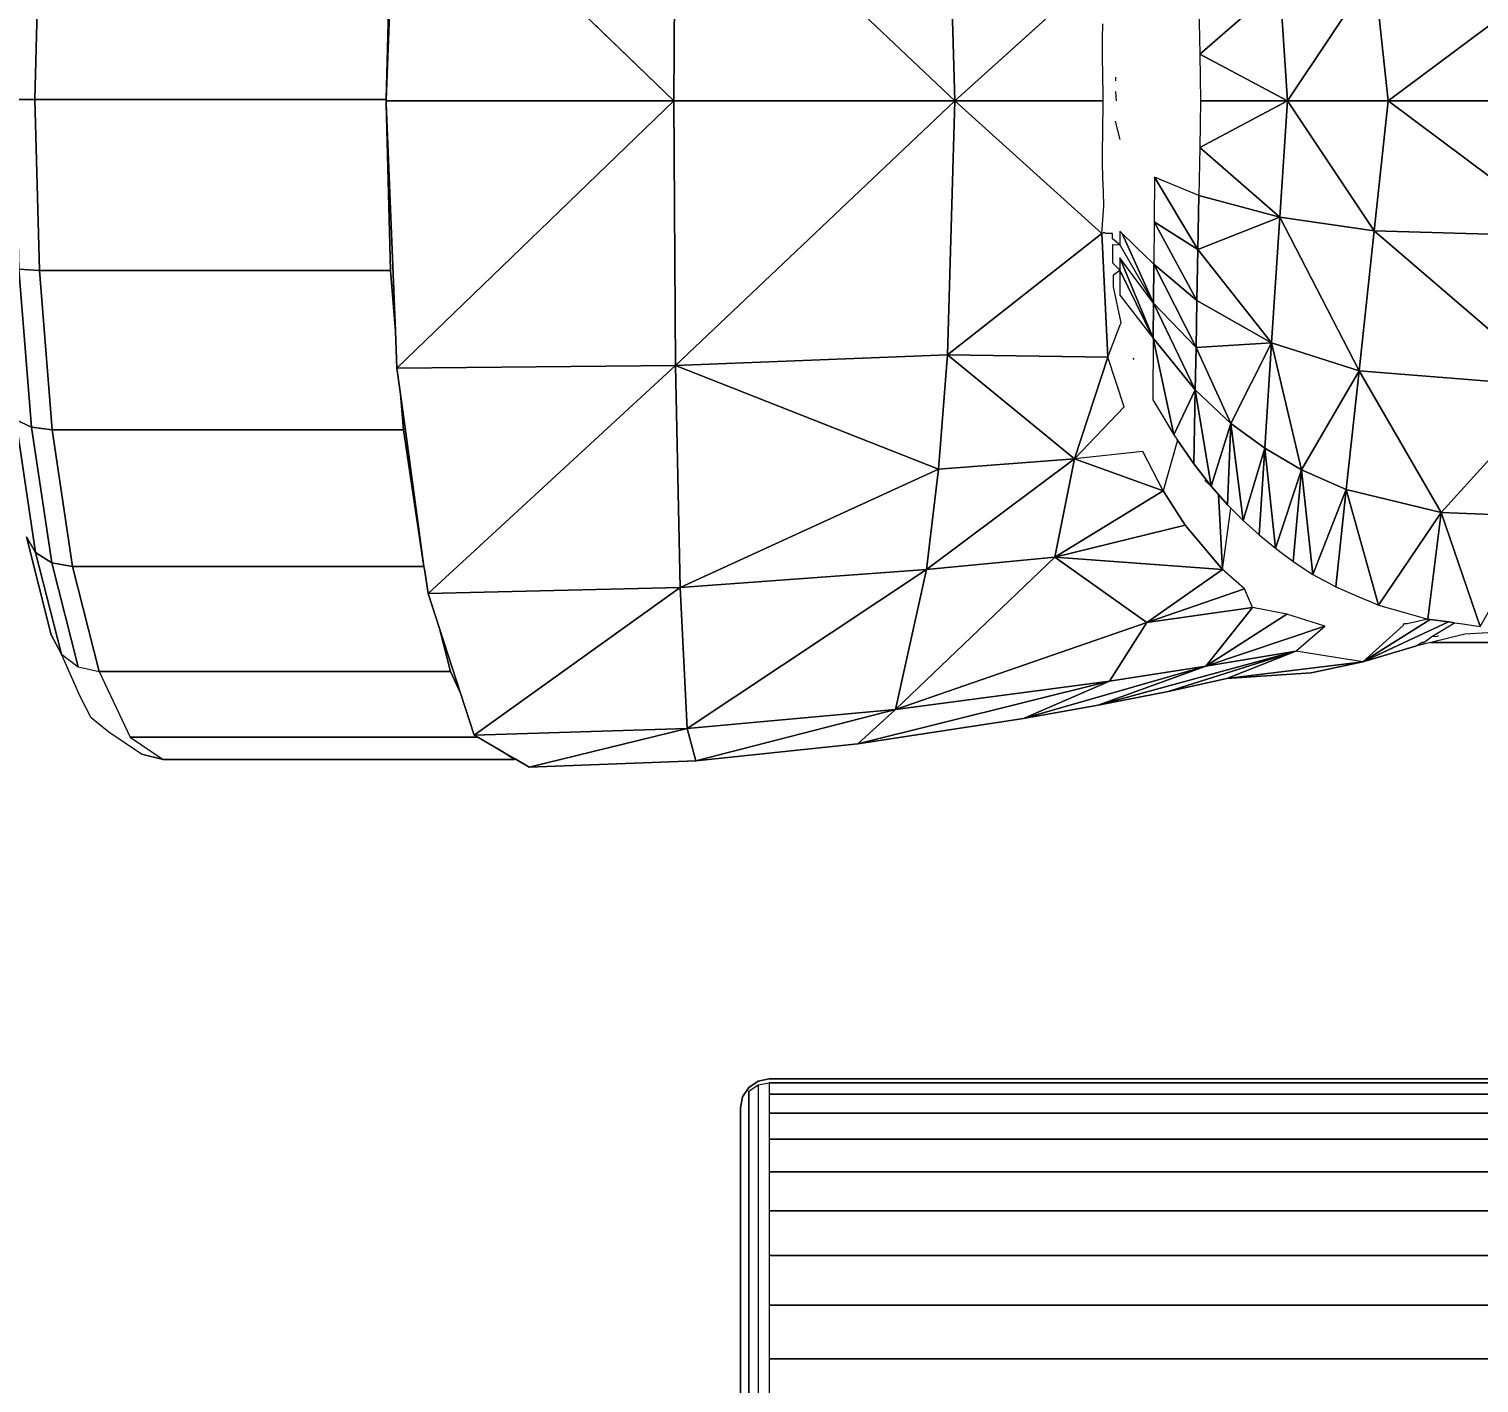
# Model space of a CAD drawing. Header units: centimetres. Extents: x -48696 to 156237, y -5617 to 29024.
# Drawn here: x -44981.04 to -44975.67, y 10818.18 to 10823.18 of the extents above; entities that cross this region are included whole.
import ezdxf

# ---------------------------------------------------------------- set-up
doc = ezdxf.new("R2010")
doc.units = ezdxf.units.CM
doc.layers.add('Moveis', color=1, linetype='Continuous', lineweight=9)
doc.layers.add('Parede Baixa', color=5, linetype='Continuous', lineweight=50)
doc.layers.add('Piso', color=55, linetype='Continuous')
doc.styles.add('Valéria', font='romantic.ttf', dxfattribs={"height": 10})
doc.dimstyles.new('Cota - 50', dxfattribs={"dimtxt": 10, "dimasz": 5, "dimexe": 10, "dimexo": 20, "dimgap": 5, "dimtad": 1, "dimtxsty": 'Valéria', "dimblk": 'DOT', "dimcen": 0, "dimclrd": 12, "dimclre": 12, "dimclrt": 2, "dimazin": 2, "dimtfac": 1, "dimtix": 1, "dimtmove": 0, "dimatfit": 3, "dimldrblk": 'DOT', "dimfxl": 1, "dimarcsym": 0})

# ---------------------------------------------------------------- blocks, each defined once
blk = doc.blocks.new('o')
at = {"layer": 'Moveis'}
for p, q in [((12559.6265, 3259.6549), (12559.5928, 3260.484)), ((12559.6116, 3260.2485), (12559.6265, 3259.6549)), ((12557.0976, 3259.7316), (12557.0985, 3259.7198)), ((12557.0949, 3259.6499), (12557.0973, 3259.6824)), ((12559.5943, 3258.8516), (12559.6262, 3259.641)), ((12559.6262, 3259.641), (12559.6112, 3259.0615)), ((12559.6262, 3259.641), (12559.6265, 3259.6499)), ((12559.6265, 3259.6499), (12559.6265, 3259.6549)), ((12557.0822, 3259.5158), (12557.0985, 3259.5799)), ((12557.1416, 3259.3825), (12557.1429, 3259.4344)), ((12557.1429, 3259.4344), (12557.1431, 3259.4443)), ((12557.1393, 3259.334), (12557.1416, 3259.3825)), ((12557.1386, 3259.2842), (12557.1393, 3259.334)), ((12559.6112, 3259.0615), (12559.5943, 3258.8516)), ((12557.0819, 3258.8727), (12557.079, 3258.8801)), ((12559.5943, 3258.8516), (12559.5891, 3258.7229)), ((12557.034, 3258.7523), (12557.0373, 3258.7573)), ((12559.5891, 3258.7229), (12559.5767, 3258.6327)), ((12559.5581, 3258.498), (12559.5767, 3258.6327)), ((12559.5767, 3258.6327), (12559.5667, 3258.5089)), ((12559.5667, 3258.5089), (12559.496, 3258.0346)), ((12559.496, 3258.0346), (12559.5581, 3258.498)), ((12556.7663, 3258.3134), (12556.7879, 3258.3331)), ((12556.7414, 3258.285), (12556.7098, 3258.249)), ((12556.7663, 3258.3134), (12556.7414, 3258.285)), ((12560.7875, 3257.7974), (12560.8736, 3258.1378)), ((12559.492, 3258.0189), (12559.4814, 3257.9417)), ((12559.496, 3258.0346), (12559.492, 3258.0189)), ((12559.4814, 3257.9417), (12559.4416, 3257.8195)), ((12559.3687, 3257.5958), (12559.4416, 3257.8195)), ((12559.4416, 3257.8195), (12559.404, 3257.671)), ((12555.3537, 3257.7716), (12556.0048, 3257.7716)), ((12555.7066, 3257.8106), (12555.8866, 3257.8005)), ((12555.8866, 3257.8005), (12556.0048, 3257.7716)), ((12555.9794, 3257.7947), (12555.9824, 3257.7933)), ((12556.002, 3257.7922), (12555.9824, 3257.7933)), ((12556.0048, 3257.7716), (12556.0576, 3257.7588)), ((12556.0296, 3257.7716), (12556.0362, 3257.7716)), ((12560.7875, 3257.7974), (12560.7526, 3257.731)), ((12556.0576, 3257.7588), (12556.2404, 3257.7047)), ((12560.6872, 3257.5838), (12560.7526, 3257.731)), ((12556.2404, 3257.7047), (12556.4193, 3257.666)), ((12556.4193, 3257.666), (12556.7118, 3257.6462)), ((12559.404, 3257.671), (12559.3687, 3257.5958)), ((12556.7118, 3257.6462), (12556.9156, 3257.6013)), ((12557.1581, 3257.5544), (12556.9156, 3257.6013)), ((12559.3687, 3257.5958), (12559.3212, 3257.45)), ((12560.6488, 3257.5098), (12560.6872, 3257.5838)), ((12557.4167, 3257.5082), (12557.1581, 3257.5544)), ((12557.9917, 3257.42), (12557.4167, 3257.5082)), ((12560.4742, 3257.3839), (12560.5881, 3257.4603)), ((12560.5881, 3257.4603), (12560.6488, 3257.5098)), ((12558.5531, 3257.3604), (12557.9917, 3257.42)), ((12559.309, 3257.443), (12559.2164, 3257.389)), ((12559.3212, 3257.45), (12559.309, 3257.443)), ((12559.131, 3257.3391), (12558.5531, 3257.3604)), ((12559.1797, 3257.3675), (12559.131, 3257.3391)), ((12559.1797, 3257.3675), (12559.2164, 3257.389)), ((12559.182, 3257.3659), (12559.1797, 3257.3675)), ((12559.2164, 3257.389), (12559.182, 3257.3659)), ((12559.182, 3257.3659), (12560.0237, 3257.3659)), ((12560.0237, 3257.3659), (12560.055, 3257.3659)), ((12560.055, 3257.3659), (12560.3996, 3257.3659)), ((12560.4742, 3257.3839), (12560.3996, 3257.3659)), ((12554.9986, 3256.2579), (12558.2986, 3256.2579)), ((12558.2986, 3256.2579), (12558.3368, 3256.2502)), ((12558.3368, 3256.2502), (12558.3693, 3256.2285)), ((12558.3368, 3256.237), (12558.3368, 3256.1974)), ((12558.3693, 3256.2285), (12558.391, 3256.196)), ((12558.3693, 3256.2154), (12558.3693, 3256.1764)), ((12558.3368, 3256.1974), (12558.3368, 3256.1321)), ((12558.3693, 3256.1764), (12558.3693, 3256.1119)), ((12558.391, 3256.196), (12558.3986, 3256.1577)), ((12558.3986, 3252.9781), (12558.3986, 3256.1577)), ((12558.3368, 3256.1321), (12558.3368, 3256.0422)), ((12558.3693, 3256.1119), (12558.3693, 3256.0231)), ((12558.3368, 3256.0422), (12558.3368, 3255.9289)), ((12558.3693, 3256.0231), (12558.3693, 3255.9114)), ((12558.3368, 3255.9289), (12558.3368, 3255.7943)), ((12558.3693, 3255.9114), (12558.3693, 3255.7784)), ((12558.3368, 3255.7943), (12558.3368, 3255.6403)), ((12558.3693, 3255.7784), (12558.3693, 3255.6264)), ((12558.3368, 3255.6403), (12558.3368, 3255.4693)), ((12558.3693, 3255.6264), (12558.3693, 3255.4577)), ((12558.3368, 3255.4693), (12558.3368, 3255.2842)), ((12558.3693, 3255.4577), (12558.3693, 3255.2749)), ((12558.3368, 3255.2842), (12558.3368, 3255.0878)), ((12558.3693, 3255.2749), (12558.3693, 3255.081))]:
    blk.add_line(p, q, dxfattribs=at)
for points in [[(12557.6807, 3260.5309), (12557.6556, 3259.6499), (12557.1459, 3260.1096)], [(12558.6294, 3259.6499), (12557.6556, 3259.6499), (12558.6236, 3260.5672)], [(12558.6236, 3260.5672), (12557.6556, 3259.6499), (12557.6807, 3260.5309)], [(12559.5891, 3260.5769), (12558.6294, 3259.6499), (12558.6236, 3260.5672)], [(12556.153, 3259.6499), (12555.5235, 3259.6499), (12555.5235, 3260.1203)], [(12556.2015, 3260.1005), (12556.153, 3259.6499), (12555.5235, 3260.1203)], [(12556.5022, 3259.6499), (12556.153, 3259.6499), (12556.2015, 3260.1005)], [(12556.5286, 3260.0535), (12556.5022, 3259.6499), (12556.2015, 3260.1005)], [(12556.8061, 3259.8119), (12556.5022, 3259.6499), (12556.5286, 3260.0535)], [(12556.8092, 3259.978), (12556.8061, 3259.8119), (12556.5286, 3260.0535)], [(12556.8061, 3259.8119), (12556.8029, 3259.6499), (12556.5022, 3259.6499)], [(12556.153, 3259.6499), (12555.5235, 3259.1794), (12555.5235, 3259.6499)], [(12556.2015, 3259.1992), (12555.5235, 3259.1794), (12556.153, 3259.6499)], [(12556.5022, 3259.6499), (12556.2015, 3259.1992), (12556.153, 3259.6499)], [(12556.5286, 3259.2462), (12556.2015, 3259.1992), (12556.5022, 3259.6499)], [(12556.8061, 3259.4878), (12556.5286, 3259.2462), (12556.5022, 3259.6499)], [(12556.8061, 3259.4878), (12556.5022, 3259.6499), (12556.8029, 3259.6499)], [(12557.6807, 3258.7688), (12557.1459, 3259.1901), (12557.6556, 3259.6499)], [(12558.6294, 3259.6499), (12558.6236, 3258.7325), (12557.6556, 3259.6499)], [(12558.6236, 3258.7325), (12557.6807, 3258.7688), (12557.6556, 3259.6499)], [(12559.5891, 3258.7229), (12558.6236, 3258.7325), (12558.6294, 3259.6499)], [(12556.8092, 3259.3217), (12556.5286, 3259.2462), (12556.8061, 3259.4878)], [(12556.9633, 3259.3852), (12556.8127, 3259.1343), (12556.8092, 3259.3217)], [(12556.9643, 3259.2304), (12556.8127, 3259.1343), (12556.9633, 3259.3852)], [(12556.8127, 3259.1343), (12556.5286, 3259.2462), (12556.8092, 3259.3217)], [(12556.5286, 3259.2462), (12556.2539, 3258.7134), (12556.2015, 3259.1992)], [(12556.5568, 3258.8111), (12556.2539, 3258.7134), (12556.5286, 3259.2462)], [(12556.8127, 3259.1343), (12556.5568, 3258.8111), (12556.5286, 3259.2462)], [(12556.9643, 3259.2304), (12556.816, 3258.9574), (12556.8127, 3259.1343)], [(12556.9653, 3259.084), (12556.816, 3258.9574), (12556.9643, 3259.2304)], [(12556.2015, 3259.1992), (12555.5727, 3258.6586), (12555.5235, 3259.1794)], [(12556.2539, 3258.7134), (12555.5727, 3258.6586), (12556.2015, 3259.1992)], [(12557.6807, 3258.7688), (12557.1252, 3258.7613), (12557.1459, 3259.1901)], [(12556.816, 3258.9574), (12556.5568, 3258.8111), (12556.8127, 3259.1343)], [(12556.9653, 3259.084), (12556.819, 3258.7941), (12556.816, 3258.9574)], [(12556.9663, 3258.9486), (12556.819, 3258.7941), (12556.9653, 3259.084)], [(12557.0833, 3259.1049), (12556.9671, 3258.8268), (12556.9663, 3258.9486)], [(12557.0834, 3259.0621), (12556.9671, 3258.8268), (12557.0833, 3259.1049)], [(12557.0836, 3258.9754), (12556.9671, 3258.8268), (12557.0834, 3259.0621)], [(12556.819, 3258.7941), (12556.5568, 3258.8111), (12556.816, 3258.9574)], [(12556.9663, 3258.9486), (12556.8217, 3258.6475), (12556.819, 3258.7941)], [(12556.9671, 3258.8268), (12556.8217, 3258.6475), (12556.9663, 3258.9486)], [(12556.9671, 3258.8268), (12556.8964, 3258.4921), (12556.8217, 3258.6475)], [(12556.5568, 3258.8111), (12556.4539, 3258.3705), (12556.2539, 3258.7134)], [(12556.5806, 3258.4451), (12556.4539, 3258.3705), (12556.5568, 3258.8111)], [(12556.819, 3258.7941), (12556.6986, 3258.5309), (12556.5568, 3258.8111)], [(12556.6986, 3258.5309), (12556.5806, 3258.4451), (12556.5568, 3258.8111)], [(12556.8217, 3258.6475), (12556.6986, 3258.5309), (12556.819, 3258.7941)], [(12557.6807, 3258.7688), (12557.2407, 3258.408), (12557.1252, 3258.7613)], [(12557.7112, 3258.3723), (12557.2407, 3258.408), (12557.6807, 3258.7688)], [(12558.6236, 3258.7325), (12557.7112, 3258.3723), (12557.6807, 3258.7688)], [(12557.2407, 3258.408), (12557.0683, 3258.5883), (12557.1252, 3258.7613)], [(12558.6236, 3258.7325), (12558.6071, 3257.9621), (12557.7112, 3258.3723)], [(12559.4814, 3257.9417), (12558.6071, 3257.9621), (12558.6236, 3258.7325)], [(12556.2539, 3258.7134), (12555.9692, 3258.2218), (12555.5727, 3258.6586)], [(12556.2981, 3258.3025), (12555.9692, 3258.2218), (12556.2539, 3258.7134)], [(12556.4539, 3258.3705), (12556.2981, 3258.3025), (12556.2539, 3258.7134)], [(12555.9692, 3258.2218), (12555.6153, 3258.2078), (12555.5727, 3258.6586)], [(12556.8217, 3258.6475), (12556.7663, 3258.3134), (12556.6986, 3258.5309)], [(12556.8265, 3258.391), (12556.7663, 3258.3134), (12556.8217, 3258.6475)], [(12556.6986, 3258.5309), (12556.655, 3258.1941), (12556.5806, 3258.4451)], [(12556.5806, 3258.4451), (12556.5432, 3258.0983), (12556.4539, 3258.3705)], [(12556.6, 3258.145), (12556.5432, 3258.0983), (12556.5806, 3258.4451)], [(12557.2407, 3258.408), (12556.9328, 3258.2971), (12557.0037, 3258.4336)], [(12556.4539, 3258.3705), (12556.4135, 3258.0073), (12556.2981, 3258.3025)], [(12556.482, 3258.0522), (12556.4135, 3258.0073), (12556.4539, 3258.3705)], [(12557.3082, 3258.0674), (12556.9328, 3258.2971), (12557.2407, 3258.408)], [(12557.7528, 3258.024), (12557.2407, 3258.408), (12557.7112, 3258.3723)], [(12557.7528, 3258.024), (12557.3082, 3258.0674), (12557.2407, 3258.408)], [(12558.6071, 3257.9621), (12557.7528, 3258.024), (12557.7112, 3258.3723)], [(12556.2981, 3258.3025), (12556.1859, 3257.9012), (12555.9692, 3258.2218)], [(12557.3082, 3258.0674), (12556.8567, 3258.1784), (12556.9328, 3258.2971)], [(12555.9692, 3258.2218), (12555.8341, 3257.827), (12555.6153, 3258.2078)], [(12557.3082, 3258.0674), (12556.7277, 3258.0247), (12556.8567, 3258.1784)], [(12557.3082, 3258.0674), (12556.9893, 3257.8407), (12556.7277, 3258.0247)], [(12557.8611, 3257.5393), (12556.9893, 3257.8407), (12557.3082, 3258.0674)], [(12557.8611, 3257.5393), (12557.3082, 3258.0674), (12557.7528, 3258.024)], [(12556.9893, 3257.8407), (12556.6505, 3257.9577), (12556.7277, 3258.0247)], [(12558.5825, 3257.473), (12557.8611, 3257.5393), (12557.7528, 3258.024)], [(12558.6071, 3257.9621), (12558.5825, 3257.473), (12557.7528, 3258.024)], [(12556.9893, 3257.8407), (12556.6234, 3257.8928), (12556.6505, 3257.9577)], [(12559.3212, 3257.45), (12558.5825, 3257.473), (12558.6071, 3257.9621)], [(12556.7845, 3257.6889), (12556.3723, 3257.8282), (12556.5037, 3257.869)], [(12556.7845, 3257.6889), (12556.5037, 3257.869), (12556.6234, 3257.8928)], [(12556.2404, 3257.7047), (12555.9443, 3257.8425), (12556.0074, 3257.8514)], [(12556.7845, 3257.6889), (12556.4727, 3257.7411), (12556.3723, 3257.8282)], [(12557.8611, 3257.5393), (12557.1187, 3257.6374), (12556.9893, 3257.8407)], [(12556.7118, 3257.6462), (12556.2404, 3257.7047), (12556.4727, 3257.7411)], [(12557.1581, 3257.5544), (12556.4727, 3257.7411), (12556.7845, 3257.6889)], [(12557.1581, 3257.5544), (12556.9156, 3257.6013), (12556.4727, 3257.7411)], [(12556.9156, 3257.6013), (12556.7118, 3257.6462), (12556.4727, 3257.7411)], [(12556.7118, 3257.6462), (12556.4193, 3257.666), (12556.2404, 3257.7047)], [(12557.4167, 3257.5082), (12556.7845, 3257.6889), (12557.1187, 3257.6374)], [(12557.4167, 3257.5082), (12557.1581, 3257.5544), (12556.7845, 3257.6889)], [(12557.9917, 3257.42), (12557.1187, 3257.6374), (12557.8611, 3257.5393)], [(12557.9917, 3257.42), (12557.4167, 3257.5082), (12557.1187, 3257.6374)], [(12558.5825, 3257.473), (12558.5531, 3257.3604), (12557.8611, 3257.5393)], [(12558.5531, 3257.3604), (12557.9917, 3257.42), (12557.8611, 3257.5393)], [(12559.131, 3257.3391), (12558.5531, 3257.3604), (12558.5825, 3257.473)]]:
    blk.add_3dface(points, dxfattribs=at)
for points, invisible_edges in [([(12559.5891, 3260.5769), (12559.6265, 3259.6499), (12558.6294, 3259.6499)], 1), ([(12559.6265, 3259.6499), (12559.5891, 3260.5769), (12559.5928, 3260.484)], 13), ([(12559.6265, 3259.6499), (12559.5928, 3260.484), (12559.6265, 3259.6549)], 1), ([(12560.8292, 3260.2485), (12559.6265, 3259.6549), (12559.6116, 3260.2485)], 1), ([(12559.6265, 3259.6549), (12560.8292, 3260.2485), (12560.8441, 3259.6549)], 1), ([(12560.9004, 3260.2439), (12560.8441, 3259.6549), (12560.8292, 3260.2485)], 1), ([(12560.8441, 3259.6549), (12560.9004, 3260.2439), (12560.9152, 3259.6549)], 1), ([(12557.1416, 3259.9173), (12557.1459, 3260.1096), (12557.1429, 3259.8653)], 3), ([(12557.6556, 3259.6499), (12557.1429, 3259.8653), (12557.1459, 3260.1096)], 3), ([(12557.6556, 3259.6499), (12557.1427, 3259.8144), (12557.1429, 3259.8653)], 13), ([(12557.6556, 3259.6499), (12557.1417, 3259.7278), (12557.1427, 3259.8144)], 13), ([(12557.6556, 3259.6499), (12557.1412, 3259.6825), (12557.1417, 3259.7245)], 13), ([(12557.6556, 3259.6499), (12557.1417, 3259.7245), (12557.1417, 3259.7278)], 13), ([(12557.1412, 3259.6781), (12557.6556, 3259.6499), (12557.1408, 3259.6499)], 1), ([(12557.6556, 3259.6499), (12557.1412, 3259.6781), (12557.1412, 3259.6825)], 13), ([(12557.6556, 3259.6499), (12557.1412, 3259.6216), (12557.1408, 3259.6499)], 1), ([(12557.1412, 3259.6216), (12557.6556, 3259.6499), (12557.1412, 3259.6172)], 3), ([(12557.1412, 3259.6172), (12557.6556, 3259.6499), (12557.1417, 3259.5719)], 3), ([(12557.1417, 3259.5719), (12557.6556, 3259.6499), (12557.1422, 3259.5303)], 3), ([(12557.1422, 3259.5303), (12557.6556, 3259.6499), (12557.1427, 3259.4853)], 3), ([(12557.1427, 3259.4853), (12557.6556, 3259.6499), (12557.1431, 3259.4443)], 3), ([(12557.1431, 3259.4443), (12557.6556, 3259.6499), (12557.1459, 3259.1901)], 13), ([(12559.6265, 3259.6499), (12559.5891, 3258.7229), (12558.6294, 3259.6499)], 1), ([(12559.5891, 3258.7229), (12559.6265, 3259.6499), (12559.5943, 3258.8516)], 3), ([(12559.5943, 3258.8516), (12559.6265, 3259.6499), (12559.6262, 3259.641)], 1), ([(12559.6262, 3259.641), (12560.8288, 3259.0615), (12559.6112, 3259.0615)], 1), ([(12560.8288, 3259.0615), (12559.6262, 3259.641), (12559.6265, 3259.6499)], 13), ([(12560.8288, 3259.0615), (12559.6265, 3259.6499), (12559.6265, 3259.6549)], 13), ([(12560.8288, 3259.0615), (12559.6265, 3259.6549), (12560.8441, 3259.6549)], 1), ([(12560.8441, 3259.6549), (12560.9, 3259.0662), (12560.8288, 3259.0615)], 1), ([(12560.9, 3259.0662), (12560.8441, 3259.6549), (12560.9152, 3259.6549)], 1), ([(12557.1459, 3259.1901), (12557.1416, 3259.3825), (12557.1429, 3259.4344)], 13), ([(12557.1459, 3259.1901), (12557.1429, 3259.4344), (12557.1431, 3259.4443)], 13), ([(12557.1459, 3259.1901), (12557.1393, 3259.334), (12557.1416, 3259.3825)], 13), ([(12557.1393, 3259.334), (12557.1459, 3259.1901), (12557.1386, 3259.2842)], 1), ([(12556.9663, 3258.9486), (12556.9901, 3259.1081), (12557.0748, 3259.1903)], 1), ([(12557.0748, 3259.1903), (12557.0832, 3259.1504), (12556.9663, 3258.9486)], 1), ([(12557.0832, 3259.1504), (12557.0748, 3259.1903), (12557.083, 3259.1984)], 1), ([(12557.1086, 3259.171), (12557.1072, 3259.1519), (12557.0832, 3259.1504)], 1), ([(12557.1072, 3259.1519), (12557.1086, 3259.171), (12557.1074, 3259.1292)], 3), ([(12557.1074, 3259.1292), (12557.1086, 3259.171), (12557.1078, 3259.0872)], 3), ([(12557.1323, 3259.1902), (12557.1086, 3259.171), (12557.1083, 3259.1902)], 1), ([(12557.1252, 3258.7613), (12557.1323, 3259.1902), (12557.1459, 3259.1901)], 3), ([(12557.1459, 3259.1901), (12557.1323, 3259.1902), (12557.1358, 3259.193)], 1), ([(12556.9757, 3259.0941), (12556.9663, 3258.9486), (12556.9653, 3259.084)], 1), ([(12556.9663, 3258.9486), (12556.9757, 3259.0941), (12556.9901, 3259.1081)], 13), ([(12557.1078, 3259.0872), (12557.1055, 3259.0459), (12557.0834, 3259.0621)], 1), ([(12557.1055, 3259.0459), (12557.1078, 3259.0872), (12557.1056, 3259.0049)], 3), ([(12560.7842, 3258.5089), (12559.5943, 3258.8516), (12559.6112, 3259.0615)], 13), ([(12560.7842, 3258.5089), (12559.6112, 3259.0615), (12560.8288, 3259.0615)], 1), ([(12560.8288, 3259.0615), (12560.8558, 3258.5179), (12560.7842, 3258.5089)], 1), ([(12560.8558, 3258.5179), (12560.8288, 3259.0615), (12560.9, 3259.0662)], 1), ([(12560.9, 3259.0662), (12560.9104, 3258.5435), (12560.8558, 3258.5179)], 1), ([(12557.1056, 3259.0049), (12557.0819, 3258.8727), (12557.079, 3258.8801)], 1), ([(12557.0819, 3258.8727), (12557.1056, 3259.0049), (12557.1252, 3258.7613)], 3), ([(12556.9671, 3258.8268), (12556.9366, 3258.5596), (12556.8964, 3258.4921)], 1), ([(12556.9366, 3258.5596), (12556.9671, 3258.8268), (12556.9686, 3258.6132)], 1), ([(12560.7842, 3258.5089), (12559.5891, 3258.7229), (12559.5943, 3258.8516)], 13), ([(12558.6236, 3258.7325), (12559.492, 3258.0189), (12559.4814, 3257.9417)], 1), ([(12559.492, 3258.0189), (12558.6236, 3258.7325), (12559.5891, 3258.7229)], 13), ([(12559.5581, 3258.498), (12559.5891, 3258.7229), (12559.5767, 3258.6327)], 1), ([(12560.7842, 3258.5089), (12559.5767, 3258.6327), (12559.5891, 3258.7229)], 13), ([(12556.8217, 3258.6475), (12556.8833, 3258.4731), (12556.8265, 3258.391)], 1), ([(12556.8833, 3258.4731), (12556.8217, 3258.6475), (12556.8964, 3258.4921)], 1), ([(12559.5767, 3258.6327), (12560.7842, 3258.5089), (12559.5667, 3258.5089)], 1), ([(12556.6986, 3258.5309), (12556.6782, 3258.2174), (12556.655, 3258.1941)], 1), ([(12556.6782, 3258.2174), (12556.6986, 3258.5309), (12556.6983, 3258.2376)], 3), ([(12556.6983, 3258.2376), (12556.6986, 3258.5309), (12556.7098, 3258.249)], 1), ([(12556.7663, 3258.3134), (12556.7098, 3258.249), (12556.6986, 3258.5309)], 1), ([(12560.7857, 3258.0473), (12560.7842, 3258.5089), (12560.8558, 3258.5179)], 1), ([(12560.8558, 3258.5179), (12560.8419, 3258.0836), (12560.7857, 3258.0473)], 1), ([(12560.8419, 3258.0836), (12560.8558, 3258.5179), (12560.9104, 3258.5435)], 1), ([(12560.9104, 3258.5435), (12560.8736, 3258.1378), (12560.8419, 3258.0836)], 1), ([(12556.8567, 3258.1784), (12556.8265, 3258.391), (12556.8833, 3258.4731)], 13), ([(12556.8567, 3258.1784), (12556.8833, 3258.4731), (12556.9328, 3258.2971)], 1), ([(12559.492, 3258.0189), (12559.5581, 3258.498), (12559.496, 3258.0346)], 1), ([(12559.5667, 3258.5089), (12560.7136, 3258.0346), (12559.496, 3258.0346)], 1), ([(12560.7136, 3258.0346), (12559.5667, 3258.5089), (12560.7842, 3258.5089)], 1), ([(12560.7842, 3258.5089), (12560.7857, 3258.0473), (12560.7136, 3258.0346)], 1), ([(12556.655, 3258.1941), (12556.6, 3258.145), (12556.5806, 3258.4451)], 1), ([(12556.5432, 3258.0983), (12556.482, 3258.0522), (12556.4539, 3258.3705)], 1), ([(12556.8567, 3258.1784), (12556.7663, 3258.3134), (12556.8265, 3258.391)], 13), ([(12556.2981, 3258.3025), (12556.215, 3257.9134), (12556.1859, 3257.9012)], 1), ([(12556.215, 3257.9134), (12556.2981, 3258.3025), (12556.2541, 3257.93)], 3), ([(12556.2541, 3257.93), (12556.2981, 3258.3025), (12556.3346, 3257.9639)], 1), ([(12556.2981, 3258.3025), (12556.3813, 3257.9896), (12556.3346, 3257.9639)], 3), ([(12556.3813, 3257.9896), (12556.2981, 3258.3025), (12556.4135, 3258.0073)], 1), ([(12556.7098, 3258.249), (12556.7663, 3258.3134), (12556.7414, 3258.285)], 1), ([(12556.7277, 3258.0247), (12556.7098, 3258.249), (12556.7414, 3258.285)], 1), ([(12556.7414, 3258.285), (12556.8567, 3258.1784), (12556.7277, 3258.0247)], 1), ([(12556.8567, 3258.1784), (12556.7414, 3258.285), (12556.7663, 3258.3134)], 13), ([(12555.9692, 3258.2218), (12555.8419, 3257.8281), (12555.8341, 3257.827)], 1), ([(12555.8419, 3257.8281), (12555.9692, 3258.2218), (12555.8946, 3257.8355)], 3), ([(12555.8946, 3257.8355), (12555.9692, 3258.2218), (12555.9232, 3257.8395)], 3), ([(12555.9232, 3257.8395), (12555.9692, 3258.2218), (12555.9443, 3257.8425)], 3), ([(12555.9443, 3257.8425), (12555.9692, 3258.2218), (12556.0074, 3257.8514)], 3), ([(12556.0074, 3257.8514), (12555.9692, 3258.2218), (12556.0153, 3257.8526)], 1), ([(12555.9692, 3258.2218), (12556.0961, 3257.8756), (12556.0153, 3257.8526)], 1), ([(12556.0961, 3257.8756), (12555.9692, 3258.2218), (12556.1859, 3257.9012)], 1), ([(12556.7098, 3258.249), (12556.7277, 3258.0247), (12556.6983, 3258.2376)], 1), ([(12556.6, 3258.145), (12556.655, 3258.1941), (12556.6228, 3258.1654)], 1), ([(12560.7875, 3257.7974), (12560.8419, 3258.0836), (12560.8736, 3258.1378)], 1), ([(12561.0428, 3251.4871), (12560.7875, 3257.7974), (12560.8736, 3258.1378)], 13), ([(12556.482, 3258.0522), (12556.5432, 3258.0983), (12556.485, 3258.0545)], 3), ([(12556.485, 3258.0545), (12556.5432, 3258.0983), (12556.5146, 3258.0767)], 1), ([(12560.7526, 3257.731), (12560.7857, 3258.0473), (12560.8419, 3258.0836)], 1), ([(12560.8419, 3258.0836), (12560.7875, 3257.7974), (12560.7526, 3257.731)], 1), ([(12560.6215, 3257.671), (12559.4814, 3257.9417), (12559.492, 3258.0189)], 13), ([(12560.6215, 3257.671), (12559.492, 3258.0189), (12559.496, 3258.0346)], 13), ([(12560.6215, 3257.671), (12559.496, 3258.0346), (12560.7136, 3258.0346)], 1), ([(12560.7136, 3258.0346), (12560.6944, 3257.6866), (12560.6215, 3257.671)], 1), ([(12560.6944, 3257.6866), (12560.7136, 3258.0346), (12560.7857, 3258.0473)], 1), ([(12560.7857, 3258.0473), (12560.7526, 3257.731), (12560.6944, 3257.6866)], 1), ([(12556.3346, 3257.9639), (12556.3813, 3257.9896), (12556.3728, 3257.9849)], 1), ([(12558.6071, 3257.9621), (12559.3687, 3257.5958), (12559.3212, 3257.45)], 1), ([(12559.3687, 3257.5958), (12558.6071, 3257.9621), (12559.4416, 3257.8195)], 3), ([(12559.4416, 3257.8195), (12558.6071, 3257.9621), (12559.4814, 3257.9417)], 1), ([(12560.6215, 3257.671), (12559.4416, 3257.8195), (12559.4814, 3257.9417)], 13), ([(12556.9893, 3257.8407), (12556.7845, 3257.6889), (12556.6234, 3257.8928)], 1), ([(12555.3537, 3257.7716), (12555.5848, 3257.8199), (12556.0048, 3257.7716)], 3), ([(12556.0048, 3257.7716), (12555.5848, 3257.8199), (12555.7066, 3257.8106)], 13), ([(12555.9443, 3257.8425), (12556.002, 3257.7922), (12555.9232, 3257.8395)], 1), ([(12556.002, 3257.7922), (12555.9443, 3257.8425), (12556.2404, 3257.7047)], 13), ([(12556.0153, 3257.8526), (12556.2404, 3257.7047), (12556.0074, 3257.8514)], 1), ([(12556.2404, 3257.7047), (12556.0153, 3257.8526), (12556.0872, 3257.8355)], 13), ([(12556.2404, 3257.7047), (12556.0872, 3257.8355), (12556.101, 3257.8308)], 3), ([(12556.101, 3257.8308), (12556.0872, 3257.8355), (12556.099, 3257.8355)], 1), ([(12556.7845, 3257.6889), (12556.9893, 3257.8407), (12557.1187, 3257.6374)], 1), ([(12559.4416, 3257.8195), (12560.6215, 3257.671), (12559.404, 3257.671)], 1), ([(12558.2986, 3256.2579), (12555.1638, 3257.027), (12555.3537, 3257.7716)], 13), ([(12558.2986, 3256.2579), (12555.1638, 3257.027), (12555.3537, 3257.7716)], 13), ([(12558.2986, 3256.2579), (12555.1638, 3257.027), (12555.3537, 3257.7716)], 13), ([(12558.2986, 3256.2579), (12555.1638, 3257.027), (12555.3537, 3257.7716)], 13), ([(12558.2986, 3256.2579), (12555.1638, 3257.027), (12555.3537, 3257.7716)], 13), ([(12558.2986, 3256.2579), (12555.3537, 3257.7716), (12556.0048, 3257.7716)], 13), ([(12558.2986, 3256.2579), (12555.3537, 3257.7716), (12556.0048, 3257.7716)], 13), ([(12558.2986, 3256.2579), (12555.3537, 3257.7716), (12556.0048, 3257.7716)], 13), ([(12558.2986, 3256.2579), (12555.3537, 3257.7716), (12556.0048, 3257.7716)], 13), ([(12558.2986, 3256.2579), (12555.3537, 3257.7716), (12556.0048, 3257.7716)], 13), ([(12556.0048, 3257.7716), (12555.7066, 3257.8106), (12555.8866, 3257.8005)], 1), ([(12556.002, 3257.7922), (12556.0362, 3257.7716), (12556.0296, 3257.7716)], 1), ([(12558.2986, 3256.2579), (12556.0048, 3257.7716), (12556.0576, 3257.7588)], 13), ([(12558.2986, 3256.2579), (12556.0048, 3257.7716), (12556.0576, 3257.7588)], 13), ([(12558.2986, 3256.2579), (12556.0048, 3257.7716), (12556.0576, 3257.7588)], 13), ([(12558.2986, 3256.2579), (12556.0048, 3257.7716), (12556.0576, 3257.7588)], 13), ([(12558.2986, 3256.2579), (12556.0048, 3257.7716), (12556.0576, 3257.7588)], 13), ([(12556.0362, 3257.7716), (12556.2404, 3257.7047), (12556.0576, 3257.7588)], 1), ([(12561.0428, 3251.4871), (12560.7526, 3257.731), (12560.7875, 3257.7974)], 13), ([(12558.2986, 3256.2579), (12556.0576, 3257.7588), (12556.2404, 3257.7047)], 13), ([(12558.2986, 3256.2579), (12556.0576, 3257.7588), (12556.2404, 3257.7047)], 13), ([(12558.2986, 3256.2579), (12556.0576, 3257.7588), (12556.2404, 3257.7047)], 13), ([(12558.2986, 3256.2579), (12556.0576, 3257.7588), (12556.2404, 3257.7047)], 13), ([(12558.2986, 3256.2579), (12556.0576, 3257.7588), (12556.2404, 3257.7047)], 13), ([(12561.0428, 3251.4871), (12560.6872, 3257.5838), (12560.7526, 3257.731)], 13), ([(12558.2986, 3256.2579), (12556.2404, 3257.7047), (12556.4193, 3257.666)], 13), ([(12558.2986, 3256.2579), (12556.2404, 3257.7047), (12556.4193, 3257.666)], 13), ([(12558.2986, 3256.2579), (12556.2404, 3257.7047), (12556.4193, 3257.666)], 13), ([(12558.2986, 3256.2579), (12556.2404, 3257.7047), (12556.4193, 3257.666)], 13), ([(12558.2986, 3256.2579), (12556.2404, 3257.7047), (12556.4193, 3257.666)], 13), ([(12558.2986, 3256.2579), (12556.4193, 3257.666), (12556.7118, 3257.6462)], 13), ([(12558.2986, 3256.2579), (12556.4193, 3257.666), (12556.7118, 3257.6462)], 13), ([(12558.2986, 3256.2579), (12556.4193, 3257.666), (12556.7118, 3257.6462)], 13), ([(12558.2986, 3256.2579), (12556.4193, 3257.666), (12556.7118, 3257.6462)], 13), ([(12558.2986, 3256.2579), (12556.4193, 3257.666), (12556.7118, 3257.6462)], 13), ([(12560.5145, 3257.443), (12559.3687, 3257.5958), (12559.404, 3257.671)], 13), ([(12560.5145, 3257.443), (12559.404, 3257.671), (12560.6215, 3257.671)], 1), ([(12558.2986, 3256.2579), (12556.7118, 3257.6462), (12556.9156, 3257.6013)], 13), ([(12558.2986, 3256.2579), (12556.7118, 3257.6462), (12556.9156, 3257.6013)], 13), ([(12558.2986, 3256.2579), (12556.7118, 3257.6462), (12556.9156, 3257.6013)], 13), ([(12558.2986, 3256.2579), (12556.7118, 3257.6462), (12556.9156, 3257.6013)], 13), ([(12558.2986, 3256.2579), (12556.7118, 3257.6462), (12556.9156, 3257.6013)], 13), ([(12558.2986, 3256.2579), (12556.9156, 3257.6013), (12557.1581, 3257.5544)], 13), ([(12558.2986, 3256.2579), (12556.9156, 3257.6013), (12557.1581, 3257.5544)], 13), ([(12558.2986, 3256.2579), (12556.9156, 3257.6013), (12557.1581, 3257.5544)], 13), ([(12558.2986, 3256.2579), (12556.9156, 3257.6013), (12557.1581, 3257.5544)], 13), ([(12558.2986, 3256.2579), (12556.9156, 3257.6013), (12557.1581, 3257.5544)], 13), ([(12560.5145, 3257.443), (12559.3212, 3257.45), (12559.3687, 3257.5958)], 13), ([(12561.0428, 3251.4871), (12560.6488, 3257.5098), (12560.6872, 3257.5838)], 13), ([(12558.2986, 3256.2579), (12557.1581, 3257.5544), (12557.4167, 3257.5082)], 13), ([(12558.2986, 3256.2579), (12557.1581, 3257.5544), (12557.4167, 3257.5082)], 13), ([(12558.2986, 3256.2579), (12557.1581, 3257.5544), (12557.4167, 3257.5082)], 13), ([(12558.2986, 3256.2579), (12557.1581, 3257.5544), (12557.4167, 3257.5082)], 13), ([(12558.2986, 3256.2579), (12557.1581, 3257.5544), (12557.4167, 3257.5082)], 13), ([(12558.2986, 3256.2579), (12557.4167, 3257.5082), (12557.9917, 3257.42)], 13), ([(12558.2986, 3256.2579), (12557.4167, 3257.5082), (12557.9917, 3257.42)], 13), ([(12558.2986, 3256.2579), (12557.4167, 3257.5082), (12557.9917, 3257.42)], 13), ([(12558.2986, 3256.2579), (12557.4167, 3257.5082), (12557.9917, 3257.42)], 13), ([(12558.2986, 3256.2579), (12557.4167, 3257.5082), (12557.9917, 3257.42)], 13), ([(12558.5825, 3257.473), (12559.1797, 3257.3675), (12559.131, 3257.3391)], 1), ([(12559.1797, 3257.3675), (12558.5825, 3257.473), (12559.2164, 3257.389)], 3), ([(12559.2164, 3257.389), (12558.5825, 3257.473), (12559.3212, 3257.45)], 13), ([(12561.0428, 3251.4871), (12560.4742, 3257.3839), (12560.5881, 3257.4603)], 13), ([(12561.0428, 3251.4871), (12560.5881, 3257.4603), (12560.6488, 3257.5098)], 13), ([(12558.2986, 3256.2579), (12557.9917, 3257.42), (12558.5531, 3257.3604)], 13), ([(12558.2986, 3256.2579), (12557.9917, 3257.42), (12558.5531, 3257.3604)], 13), ([(12558.2986, 3256.2579), (12557.9917, 3257.42), (12558.5531, 3257.3604)], 13), ([(12558.2986, 3256.2579), (12557.9917, 3257.42), (12558.5531, 3257.3604)], 13), ([(12558.2986, 3256.2579), (12557.9917, 3257.42), (12558.5531, 3257.3604)], 13), ([(12559.2164, 3257.389), (12559.3212, 3257.45), (12559.309, 3257.443)], 1), ([(12560.0237, 3257.3659), (12559.2164, 3257.389), (12559.309, 3257.443)], 13), ([(12559.3212, 3257.45), (12560.5145, 3257.443), (12559.309, 3257.443)], 1), ([(12560.0237, 3257.3659), (12559.309, 3257.443), (12560.5145, 3257.443)], 13), ([(12560.0237, 3257.3659), (12560.5145, 3257.443), (12560.055, 3257.3659)], 3), ([(12560.055, 3257.3659), (12560.5145, 3257.443), (12560.3996, 3257.3659)], 1), ([(12558.2986, 3256.2579), (12558.5531, 3257.3604), (12558.3368, 3256.2502)], 3), ([(12558.2986, 3256.2579), (12558.5531, 3257.3604), (12558.3368, 3256.2502)], 3), ([(12558.2986, 3256.2579), (12558.5531, 3257.3604), (12558.3368, 3256.2502)], 3), ([(12558.2986, 3256.2579), (12558.5531, 3257.3604), (12558.3368, 3256.2502)], 3), ([(12558.2986, 3256.2579), (12558.5531, 3257.3604), (12558.3368, 3256.2502)], 3), ([(12558.3368, 3256.2502), (12558.5531, 3257.3604), (12558.3693, 3256.2285)], 3), ([(12558.3368, 3256.2502), (12558.5531, 3257.3604), (12558.3693, 3256.2285)], 3), ([(12558.3368, 3256.2502), (12558.5531, 3257.3604), (12558.3693, 3256.2285)], 3), ([(12558.3368, 3256.2502), (12558.5531, 3257.3604), (12558.3693, 3256.2285)], 3), ([(12558.3368, 3256.2502), (12558.5531, 3257.3604), (12558.3693, 3256.2285)], 3), ([(12558.3693, 3256.2285), (12558.5531, 3257.3604), (12558.391, 3256.196)], 3), ([(12558.3693, 3256.2285), (12558.5531, 3257.3604), (12558.391, 3256.196)], 3), ([(12558.3693, 3256.2285), (12558.5531, 3257.3604), (12558.391, 3256.196)], 3), ([(12558.3693, 3256.2285), (12558.5531, 3257.3604), (12558.391, 3256.196)], 3), ([(12558.3693, 3256.2285), (12558.5531, 3257.3604), (12558.391, 3256.196)], 3), ([(12558.391, 3256.196), (12558.5531, 3257.3604), (12558.3986, 3256.1577)], 3), ([(12558.391, 3256.196), (12558.5531, 3257.3604), (12558.3986, 3256.1577)], 3), ([(12558.391, 3256.196), (12558.5531, 3257.3604), (12558.3986, 3256.1577)], 3), ([(12558.391, 3256.196), (12558.5531, 3257.3604), (12558.3986, 3256.1577)], 3), ([(12558.391, 3256.196), (12558.5531, 3257.3604), (12558.3986, 3256.1577)], 3), ([(12560.0237, 3250.4681), (12558.5531, 3257.3604), (12559.131, 3257.3391)], 13), ([(12560.0237, 3250.4681), (12558.5531, 3257.3604), (12559.131, 3257.3391)], 13), ([(12560.0237, 3250.4681), (12558.5531, 3257.3604), (12559.131, 3257.3391)], 13), ([(12560.0237, 3250.4681), (12558.5531, 3257.3604), (12559.131, 3257.3391)], 13), ([(12560.0237, 3250.4681), (12558.5531, 3257.3604), (12559.131, 3257.3391)], 13), ([(12560.0237, 3250.4681), (12559.131, 3257.3391), (12559.1797, 3257.3675)], 13), ([(12560.0237, 3250.4681), (12559.131, 3257.3391), (12559.1797, 3257.3675)], 13), ([(12560.0237, 3250.4681), (12559.131, 3257.3391), (12559.1797, 3257.3675)], 13), ([(12560.0237, 3250.4681), (12559.131, 3257.3391), (12559.1797, 3257.3675)], 13), ([(12560.0237, 3250.4681), (12559.131, 3257.3391), (12559.1797, 3257.3675)], 13), ([(12560.0237, 3250.4681), (12559.1797, 3257.3675), (12559.182, 3257.3659)], 13), ([(12560.0237, 3250.4681), (12559.1797, 3257.3675), (12559.182, 3257.3659)], 13), ([(12560.0237, 3250.4681), (12559.1797, 3257.3675), (12559.182, 3257.3659)], 13), ([(12560.0237, 3250.4681), (12559.1797, 3257.3675), (12559.182, 3257.3659)], 13), ([(12560.0237, 3250.4681), (12559.1797, 3257.3675), (12559.182, 3257.3659)], 13), ([(12559.2164, 3257.389), (12560.0237, 3257.3659), (12559.182, 3257.3659)], 1), ([(12561.0428, 3251.4871), (12560.3996, 3257.3659), (12560.4742, 3257.3839)], 13), ([(12554.9986, 3256.2579), (12555.1638, 3257.027), (12558.2986, 3256.2579)], 3), ([(12554.9986, 3256.2579), (12555.1638, 3257.027), (12558.2986, 3256.2579)], 3), ([(12554.9986, 3256.2579), (12555.1638, 3257.027), (12558.2986, 3256.2579)], 3), ([(12554.9986, 3256.2579), (12555.1638, 3257.027), (12558.2986, 3256.2579)], 3), ([(12554.9986, 3256.2579), (12555.1638, 3257.027), (12558.2986, 3256.2579)], 3), ([(12554.9986, 3256.2446), (12554.9986, 3256.2579), (12558.2986, 3256.2579)], 13), ([(12554.9986, 3256.2446), (12558.2986, 3256.2579), (12558.2986, 3256.2446)], 3), ([(12558.2986, 3256.2446), (12558.2986, 3256.2579), (12558.3368, 3256.2502)], 13), ([(12558.2986, 3256.2446), (12554.9986, 3256.2048), (12554.9986, 3256.2446)], 1), ([(12554.9986, 3256.2048), (12558.2986, 3256.2446), (12558.2986, 3256.2048)], 1), ([(12558.2986, 3256.2048), (12554.9986, 3256.1392), (12554.9986, 3256.2048)], 1), ([(12554.9986, 3256.1392), (12558.2986, 3256.2048), (12558.2986, 3256.1392)], 1), ([(12558.2986, 3256.2446), (12558.3368, 3256.2502), (12558.3368, 3256.237)], 3), ([(12558.3368, 3256.237), (12558.3368, 3256.2502), (12558.3693, 3256.2285)], 13), ([(12558.3368, 3256.237), (12558.3693, 3256.2285), (12558.3693, 3256.2154)], 3), ([(12558.3693, 3256.2154), (12558.3693, 3256.2285), (12558.391, 3256.196)], 13), ([(12558.3693, 3256.2154), (12558.391, 3256.196), (12558.3693, 3256.1764)], 3), ([(12558.3693, 3256.1764), (12558.391, 3256.196), (12558.3693, 3256.1119)], 3), ([(12558.3693, 3256.1119), (12558.391, 3256.196), (12558.3693, 3256.0231)], 3), ([(12558.3693, 3256.0231), (12558.391, 3256.196), (12558.3693, 3255.9114)], 3), ([(12558.3693, 3255.081), (12558.391, 3256.196), (12558.3693, 3254.8791)], 3), ([(12558.3693, 3253.5093), (12558.391, 3256.196), (12558.3693, 3253.3573)], 3), ([(12558.391, 3252.9397), (12558.391, 3256.196), (12558.3986, 3252.9781)], 3), ([(12558.3986, 3252.9781), (12558.391, 3256.196), (12558.3986, 3256.1577)], 1), ([(12560.0237, 3250.4681), (12558.3986, 3252.9781), (12558.3986, 3256.1577)], 13), ([(12560.0237, 3250.4681), (12558.3986, 3252.9781), (12558.3986, 3256.1577)], 13), ([(12560.0237, 3250.4681), (12558.3986, 3252.9781), (12558.3986, 3256.1577)], 13), ([(12560.0237, 3250.4681), (12558.3986, 3252.9781), (12558.3986, 3256.1577)], 13), ([(12560.0237, 3250.4681), (12558.3986, 3252.9781), (12558.3986, 3256.1577)], 13), ([(12558.2986, 3256.1392), (12554.9986, 3256.0488), (12554.9986, 3256.1392)], 1), ([(12554.9986, 3256.0488), (12558.2986, 3256.1392), (12558.2986, 3256.0488)], 1), ([(12558.2986, 3256.0488), (12554.9986, 3255.9351), (12554.9986, 3256.0488)], 1), ([(12554.9986, 3255.9351), (12558.2986, 3256.0488), (12558.2986, 3255.9351)], 1), ([(12554.9986, 3255.9351), (12558.2986, 3255.7998), (12554.9986, 3255.7998)], 1), ([(12558.2986, 3255.7998), (12554.9986, 3255.9351), (12558.2986, 3255.9351)], 1), ([(12558.3693, 3255.2749), (12558.3693, 3255.7784), (12558.3693, 3255.9114)], 13), ([(12558.3693, 3255.2749), (12558.3693, 3255.9114), (12558.3693, 3255.081)], 3), ([(12558.2986, 3255.7998), (12554.9986, 3255.6451), (12554.9986, 3255.7998)], 1), ([(12554.9986, 3255.6451), (12558.2986, 3255.7998), (12558.2986, 3255.6451)], 1), ([(12558.3693, 3255.7784), (12558.3693, 3255.4577), (12558.3693, 3255.6264)], 1), ([(12558.3693, 3255.4577), (12558.3693, 3255.7784), (12558.3693, 3255.2749)], 3), ([(12558.2986, 3255.6451), (12554.9986, 3255.4734), (12554.9986, 3255.6451)], 1), ([(12554.9986, 3255.4734), (12558.2986, 3255.6451), (12558.2986, 3255.4734)], 1), ([(12558.2986, 3255.4734), (12554.9986, 3255.2874), (12554.9986, 3255.4734)], 1), ([(12554.9986, 3255.2874), (12558.2986, 3255.4734), (12558.2986, 3255.2874)], 1), ([(12558.2986, 3255.2874), (12554.9986, 3255.0901), (12554.9986, 3255.2874)], 1), ([(12554.9986, 3255.0901), (12558.2986, 3255.2874), (12558.2986, 3255.0901)], 1)]:
    blk.add_3dface(points, dxfattribs=dict(at, invisible_edges=invisible_edges))
blk = doc.blocks.new('_Dot')
at = {"color": 0, "linetype": 'ByBlock', "lineweight": -2}
blk.add_line((-0.5, 0), (-1, 0), dxfattribs=at)
at = {"color": 0, "linetype": 'ByBlock', "const_width": 0.5}
blk.add_lwpolyline([(-0.25, 0, 1), (0.25, 0, 1)], format="xyb", close=True, dxfattribs=at)
blk = doc.blocks.new('*D1713')
at = {"color": 12, "lineweight": -2, "transparency": 16777216}
for p, q in [((-44991.5586, 10915.705), (-44997.0519, 10915.705)), ((-44987.0519, 10910.705), (-44987.0519, 10670.705)), ((-44991.7058, 10665.705), (-44997.0519, 10665.705))]:
    blk.add_line(p, q, dxfattribs=at)
at = {"layer": 'Defpoints', "color": 0, "transparency": 16777216}
for p in [(-44971.5586, 10915.705), (-44987.0519, 10665.705), (-44971.7058, 10665.705)]:
    blk.add_point(p, dxfattribs=at)
at = {"color": 12, "lineweight": -2, "transparency": 16777216, "xscale": 5, "yscale": 5, "zscale": 5}
for p, rotation in [((-44987.0519, 10915.705), 90), ((-44987.0519, 10665.705), 270)]:
    blk.add_blockref('_Dot', p, dxfattribs=dict(at, rotation=rotation))
at = {"color": 2, "transparency": 16777216, "insert": (-44997.2442, 10790.705), "char_height": 10, "attachment_point": 5, "rotation": 90, "style": 'Valéria'}
blk.add_mtext('250', dxfattribs=at)

msp = doc.modelspace()

# ---------------------------------------------------------------- hatches: boundary and pattern name
at = {"layer": 'Piso'}
h = msp.add_hatch(dxfattribs=at)
h.set_pattern_fill('ANSI37', color=256, scale=13.333333, angle=45)
h.set_pattern_definition([(90, (-26378.48, -7504.41), (-42.33333, 3e-14), []), (180, (-26378.48, -7504.41), (-3e-14, -42.33333), [])])
edge = h.paths.add_edge_path()
edge.add_line((-44971.48966, 10828.9274), (-45131.63013, 10828.79819))
edge.add_line((-45131.63013, 10828.79819), (-45131.70075, 10767.29831))
edge.add_line((-45131.70075, 10767.29831), (-45129.67263, 10767.29598))
edge.add_line((-45129.67263, 10767.29598), (-45129.68185, 10759.27191))
edge.add_line((-45129.68185, 10759.27191), (-45134.68181, 10759.30173))
edge.add_line((-45134.68181, 10759.30173), (-45134.72624, 10677.80174))
edge.add_line((-45134.72624, 10677.80174), (-45134.72681, 10677.30174))
edge.add_line((-45134.72681, 10677.30174), (-45131.72682, 10677.29829))
edge.add_line((-45131.72682, 10677.29829), (-45131.72337, 10680.29829))
edge.add_line((-45131.72337, 10680.29829), (-45059.22342, 10680.21504))
edge.add_line((-45059.22342, 10680.21504), (-45059.2194, 10683.71504))
edge.add_line((-45059.2194, 10683.71504), (-45062.24019, 10683.80198))
edge.add_line((-45062.24019, 10683.80198), (-45062.24019, 10689.45098))
edge.add_line((-45062.24019, 10689.45098), (-45054.25316, 10689.45098))
edge.add_line((-45054.25316, 10689.45098), (-45053.90805, 10688.97676))
edge.add_line((-45053.90805, 10688.97676), (-45053.90805, 10683.52857))
edge.add_line((-45053.90805, 10683.52857), (-45056.7194, 10683.71217))
edge.add_line((-45056.7194, 10683.71217), (-45056.7194, 10680.21217))
edge.add_line((-45056.7194, 10680.21217), (-45052.72337, 10680.29829))
edge.add_line((-45052.72337, 10680.29829), (-45052.72687, 10677.20758))
edge.add_line((-45052.72687, 10677.20758), (-45056.72687, 10677.21218))
edge.add_line((-45056.72687, 10677.21218), (-45056.73088, 10673.71218))
edge.add_line((-45056.73088, 10673.71218), (-45053.98945, 10673.7222))
edge.add_line((-45053.98945, 10673.7222), (-45054.23433, 10670.70931))
edge.add_line((-45054.23433, 10670.70931), (-45054.23433, 10668.08058))
edge.add_line((-45054.23433, 10668.08058), (-45061.96585, 10668.08058))
edge.add_line((-45061.96585, 10668.08058), (-45061.73433, 10670.71792))
edge.add_line((-45061.73433, 10670.71792), (-45061.73433, 10673.96242))
edge.add_line((-45061.73433, 10673.96242), (-45059.23088, 10673.71505))
edge.add_line((-45059.23088, 10673.71505), (-45059.22686, 10677.21505))
edge.add_line((-45059.22686, 10677.21505), (-45129.72682, 10677.296))
edge.add_line((-45129.72682, 10677.296), (-45129.7383, 10667.296))
edge.add_line((-45129.7383, 10667.296), (-45131.73406, 10667.29717))
edge.add_line((-45131.73406, 10667.29717), (-45131.73494, 10665.7983))
edge.add_line((-45131.73494, 10665.7983), (-45021.80879, 10665.75054))
edge.add_line((-45021.80879, 10665.75054), (-45021.76177, 10746.35562))
edge.add_line((-45021.76177, 10746.35562), (-44975.86001, 10746.35562))
edge.add_line((-44975.86001, 10746.35562), (-44975.94739, 10748.29815))
edge.add_line((-44975.94739, 10748.29815), (-44977.58212, 10749.04235))
edge.add_line((-44977.58212, 10749.04235), (-44977.35093, 10766.84626))
edge.add_line((-44977.35093, 10766.84626), (-44973.28195, 10766.79342))
edge.add_line((-44973.28195, 10766.79342), (-44974.2835, 10762.20887))
edge.add_line((-44974.2835, 10762.20887), (-44975.86001, 10750.68333))
edge.add_line((-44975.86001, 10750.68333), (-44971.65624, 10750.68333))
edge.add_line((-44971.65624, 10750.68333), (-44971.63826, 10781.50634))
edge.add_line((-44971.63826, 10781.50634), (-44976.04809, 10781.50634))
edge.add_line((-44976.04809, 10781.50634), (-44976.04809, 10783.78942))
edge.add_line((-44976.04809, 10783.78942), (-44978.99405, 10783.78942))
edge.add_line((-44978.99405, 10783.78942), (-44978.99405, 10768.3739))
edge.add_line((-44978.99405, 10768.3739), (-45030.63781, 10766.72878))
edge.add_line((-45030.63781, 10766.72878), (-45036.45929, 10772.00274))
edge.add_line((-45036.45929, 10772.00274), (-45038.21912, 10780.2517))
edge.add_line((-45038.21912, 10780.2517), (-45038.21912, 10806.08047))
edge.add_line((-45038.21912, 10806.08047), (-45025.08717, 10810.00213))
edge.add_line((-45025.08717, 10810.00213), (-44978.99405, 10807.33204))
edge.add_line((-44978.99405, 10807.33204), (-44978.99405, 10789.96287))
edge.add_line((-44978.99405, 10789.96287), (-44976.85741, 10790.06036))
edge.add_line((-44976.85741, 10790.06036), (-44976.83892, 10791.95437))
edge.add_line((-44976.83892, 10791.95437), (-44974.72738, 10791.93376))
edge.add_line((-44974.72738, 10791.93376), (-44974.70921, 10794.56282))
edge.add_line((-44974.70921, 10794.56282), (-44971.63111, 10793.76409))
edge.add_line((-44971.63111, 10793.76409), (-44971.61965, 10813.40815))
edge.add_line((-44971.61965, 10813.40815), (-44976.54993, 10813.41103))
edge.add_line((-44976.54993, 10813.41103), (-44976.55052, 10812.39119))
edge.add_line((-44976.55052, 10812.39119), (-44978.69298, 10812.98))
edge.add_line((-44978.69298, 10812.98), (-44981.37182, 10819.99066))
edge.add_line((-44981.37182, 10819.99066), (-44981.37182, 10827.02748))
edge.add_line((-44981.37182, 10827.02748), (-44971.61171, 10827.02178))
edge.add_line((-44971.61171, 10827.02178), (-44971.6106, 10828.9273))

# ---------------------------------------------------------------- block references
at = {"layer": 'Parede Baixa', "xscale": -1.066666666666667, "yscale": 1.066666666666667, "zscale": 1.066666666666667}
msp.add_blockref('o', (-31582.77984, 7345.95857), dxfattribs=at)

# ---------------------------------------------------------------- dimensions: what is measured, and where the dimension line sits
dim = msp.add_linear_dim(base=(-44987.05191, 10665.70496), p1=(-44971.55859, 10915.70496), p2=(-44971.7058, 10665.70496), angle=90, dimstyle='Cota - 50')
dim.commit()
dim.dimension.update_dxf_attribs({"geometry": '*D1713', "text_midpoint": (-44997.24422, 10790.70496)})

doc.saveas('drawing.dxf')
